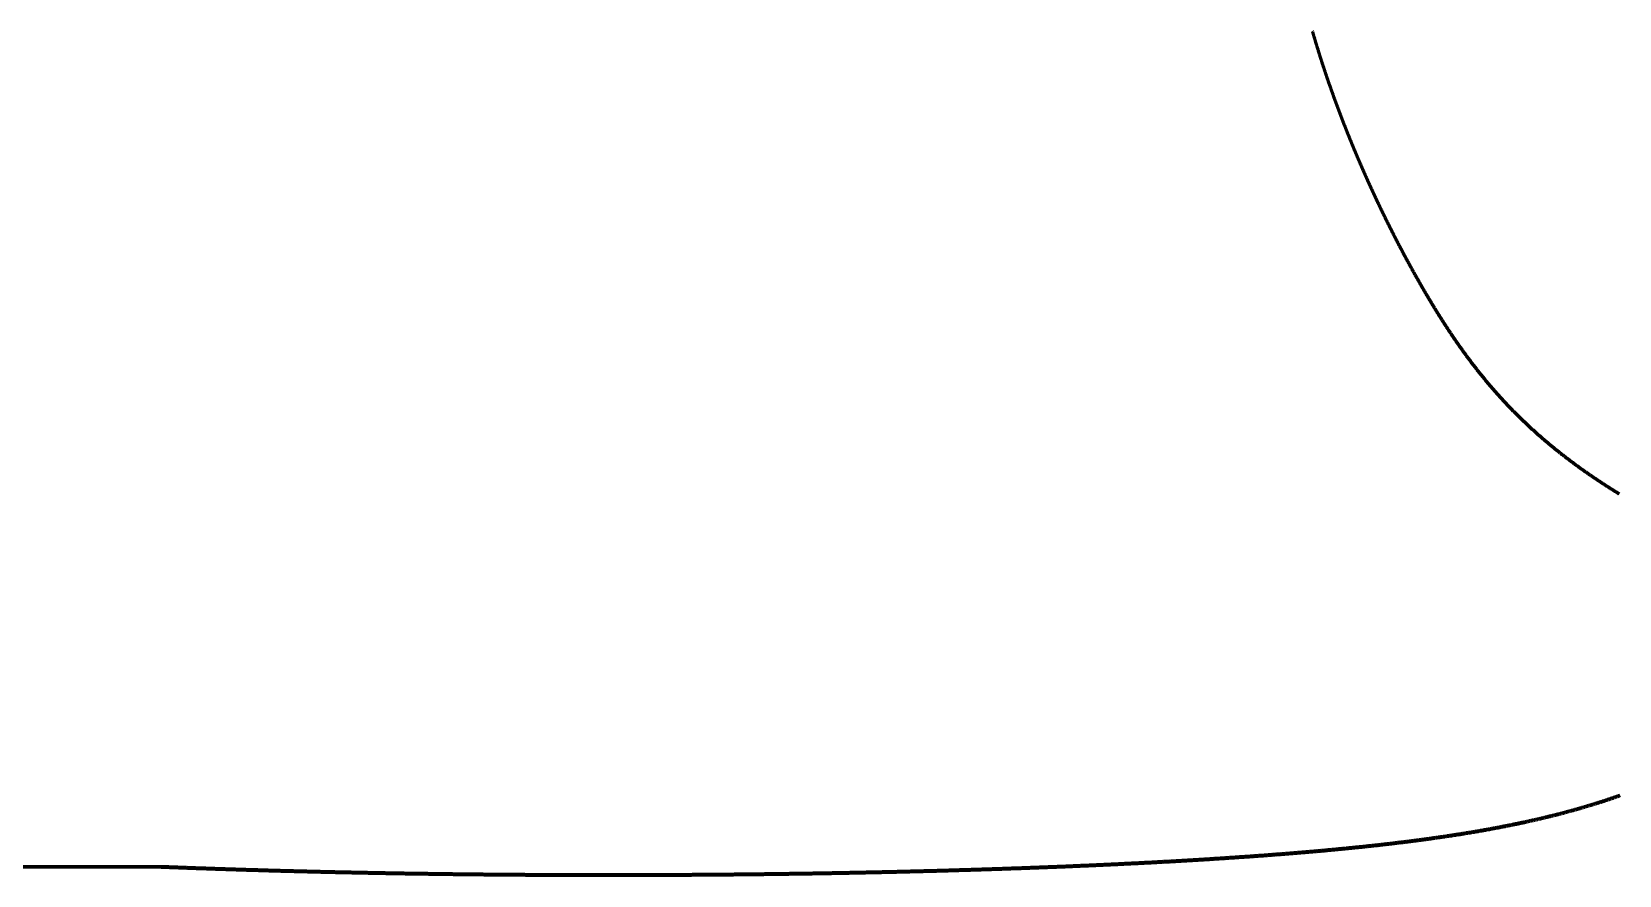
# Model space of a CAD drawing. Header units: millimetres. Extents: x 88 to 97873, y 32 to 55088.
# Drawn here: x 46088 to 46877, y 3822 to 4241 of the extents above; entities that cross this region are included whole.
import ezdxf

# ---------------------------------------------------------------- set-up
doc = ezdxf.new("R2010")
doc.units = ezdxf.units.MM
doc.header["$LTSCALE"] = 0.3

msp = doc.modelspace()

# ---------------------------------------------------------------- linework, layer by layer
at = {"lineweight": 60}
msp.add_lwpolyline([(46877.51, 4011.27), (46877.27, 4011.41), (46877.03, 4011.56), (46876.79, 4011.71), (46876.55, 4011.85), (46876.31, 4012), (46876.08, 4012.15), (46875.84, 4012.29), (46875.6, 4012.44), (46875.37, 4012.59), (46875.13, 4012.73), (46874.9, 4012.88), (46874.66, 4013.03), (46874.43, 4013.18), (46874.19, 4013.32), (46873.96, 4013.47), (46873.72, 4013.62), (46873.49, 4013.76), (46873.26, 4013.91), (46873.02, 4014.06), (46872.79, 4014.21), (46872.56, 4014.35), (46872.33, 4014.5), (46872.1, 4014.65), (46871.87, 4014.8), (46871.64, 4014.94), (46871.41, 4015.09), (46871.18, 4015.24), (46870.95, 4015.39), (46870.72, 4015.53), (46870.49, 4015.68), (46870.26, 4015.83), (46870.03, 4015.98), (46869.8, 4016.13), (46869.58, 4016.27), (46869.35, 4016.42), (46869.12, 4016.57), (46868.9, 4016.72), (46868.67, 4016.87), (46868.45, 4017.01), (46868.22, 4017.16), (46868, 4017.31), (46867.77, 4017.46), (46867.55, 4017.61), (46867.32, 4017.76), (46867.1, 4017.9), (46866.88, 4018.05), (46866.65, 4018.2), (46866.43, 4018.35), (46866.21, 4018.5), (46865.99, 4018.65), (46865.77, 4018.8), (46865.55, 4018.94), (46865.33, 4019.09), (46865.11, 4019.24), (46864.89, 4019.39), (46864.67, 4019.54), (46864.45, 4019.69), (46864.23, 4019.84), (46864.01, 4019.99), (46863.79, 4020.14), (46863.57, 4020.29), (46863.36, 4020.44), (46863.14, 4020.58), (46862.92, 4020.73), (46862.7, 4020.88), (46862.49, 4021.03), (46862.27, 4021.18), (46862.06, 4021.33), (46861.84, 4021.48), (46861.63, 4021.63), (46861.41, 4021.78), (46861.2, 4021.93), (46860.98, 4022.08), (46860.77, 4022.23), (46860.56, 4022.38), (46860.34, 4022.53), (46860.13, 4022.68), (46859.92, 4022.83), (46859.71, 4022.98), (46859.5, 4023.13), (46859.28, 4023.28), (46859.07, 4023.43), (46858.86, 4023.58), (46858.65, 4023.73), (46858.44, 4023.88), (46858.23, 4024.03), (46858.02, 4024.18), (46857.81, 4024.33), (46857.61, 4024.48), (46857.4, 4024.64), (46857.19, 4024.79), (46856.98, 4024.94), (46856.77, 4025.09), (46856.57, 4025.24), (46856.36, 4025.39), (46856.15, 4025.54), (46855.95, 4025.69), (46855.74, 4025.84), (46855.54, 4025.99), (46855.33, 4026.15), (46855.13, 4026.3), (46854.92, 4026.45), (46854.72, 4026.6), (46854.51, 4026.75), (46854.31, 4026.9), (46854.11, 4027.05), (46853.9, 4027.21), (46853.7, 4027.36), (46853.5, 4027.51), (46853.3, 4027.66), (46853.1, 4027.81), (46852.89, 4027.97), (46852.69, 4028.12), (46852.49, 4028.27), (46852.29, 4028.42), (46852.09, 4028.57), (46851.89, 4028.73), (46851.69, 4028.88), (46851.49, 4029.03), (46851.29, 4029.18), (46851.1, 4029.33), (46850.9, 4029.49), (46850.7, 4029.64), (46850.5, 4029.79), (46850.3, 4029.95), (46850.11, 4030.1), (46849.91, 4030.25), (46849.71, 4030.4), (46849.52, 4030.56), (46849.32, 4030.71), (46849.13, 4030.86), (46848.93, 4031.02), (46848.74, 4031.17), (46848.54, 4031.32), (46848.35, 4031.47), (46848.15, 4031.63), (46847.96, 4031.78), (46847.77, 4031.93), (46847.57, 4032.09), (46847.38, 4032.24), (46847.19, 4032.4), (46846.99, 4032.55), (46846.8, 4032.7), (46846.61, 4032.86), (46846.42, 4033.01), (46846.23, 4033.16), (46846.04, 4033.32), (46845.85, 4033.47), (46845.66, 4033.63), (46845.47, 4033.78), (46845.28, 4033.93), (46845.09, 4034.09), (46844.9, 4034.24), (46844.71, 4034.4), (46844.52, 4034.55), (46844.33, 4034.71), (46844.15, 4034.86), (46843.96, 4035.02), (46843.77, 4035.17), (46843.58, 4035.32), (46843.4, 4035.48), (46843.21, 4035.63), (46843.02, 4035.79), (46842.84, 4035.94), (46842.65, 4036.1), (46842.47, 4036.25), (46842.28, 4036.41), (46842.1, 4036.57), (46841.91, 4036.72), (46841.73, 4036.88), (46841.54, 4037.03), (46841.36, 4037.19), (46841.18, 4037.34), (46840.99, 4037.5), (46840.81, 4037.65), (46840.63, 4037.81), (46840.45, 4037.96), (46840.26, 4038.12), (46840.08, 4038.28), (46839.9, 4038.43), (46839.72, 4038.59), (46839.54, 4038.74), (46839.36, 4038.9), (46839.18, 4039.06), (46839, 4039.21), (46838.82, 4039.37), (46838.64, 4039.53), (46838.46, 4039.68), (46838.28, 4039.84), (46838.1, 4040), (46837.92, 4040.15), (46837.74, 4040.31), (46837.57, 4040.47), (46837.39, 4040.62), (46837.21, 4040.78), (46837.03, 4040.94), (46836.86, 4041.09), (46836.68, 4041.25), (46836.5, 4041.41), (46836.33, 4041.57), (46836.15, 4041.72), (46835.98, 4041.88), (46835.8, 4042.04), (46835.63, 4042.2), (46835.45, 4042.35), (46835.28, 4042.51), (46835.1, 4042.67), (46834.93, 4042.83), (46834.76, 4042.99), (46834.58, 4043.14), (46834.41, 4043.3), (46834.24, 4043.46), (46834.06, 4043.62), (46833.89, 4043.78), (46833.72, 4043.93), (46833.55, 4044.09), (46833.37, 4044.25), (46833.2, 4044.41), (46833.03, 4044.57), (46832.86, 4044.73), (46832.69, 4044.89), (46832.52, 4045.04), (46832.35, 4045.2), (46832.18, 4045.36), (46832.01, 4045.52), (46831.84, 4045.68), (46831.67, 4045.84), (46831.5, 4046), (46831.33, 4046.16), (46831.17, 4046.32), (46831, 4046.48), (46830.83, 4046.64), (46830.66, 4046.8), (46830.49, 4046.96), (46830.33, 4047.12), (46830.16, 4047.28), (46829.99, 4047.43), (46829.83, 4047.59), (46829.66, 4047.75), (46829.49, 4047.92), (46829.33, 4048.08), (46829.16, 4048.24), (46829, 4048.4), (46828.83, 4048.56), (46828.67, 4048.72), (46828.5, 4048.88), (46828.34, 4049.04), (46828.17, 4049.2), (46828.01, 4049.36), (46827.85, 4049.52), (46827.68, 4049.68), (46827.52, 4049.84), (46827.36, 4050), (46827.2, 4050.16), (46827.03, 4050.32), (46826.87, 4050.49), (46826.71, 4050.65), (46826.55, 4050.81), (46826.39, 4050.97), (46826.22, 4051.13), (46826.06, 4051.29), (46825.9, 4051.46), (46825.74, 4051.62), (46825.58, 4051.78), (46825.42, 4051.94), (46825.26, 4052.1), (46825.1, 4052.26), (46824.94, 4052.43), (46824.78, 4052.59), (46824.62, 4052.75), (46824.47, 4052.91), (46824.31, 4053.08), (46824.15, 4053.24), (46823.99, 4053.4), (46823.83, 4053.56), (46823.68, 4053.73), (46823.52, 4053.89), (46823.36, 4054.05), (46823.2, 4054.22), (46823.05, 4054.38), (46822.89, 4054.54), (46822.73, 4054.7), (46822.58, 4054.87), (46822.42, 4055.03), (46822.27, 4055.2), (46822.11, 4055.36), (46821.96, 4055.52), (46821.8, 4055.69), (46821.65, 4055.85), (46821.49, 4056.01), (46821.34, 4056.18), (46821.18, 4056.34), (46821.03, 4056.51), (46820.88, 4056.67), (46820.72, 4056.83), (46820.57, 4057), (46820.42, 4057.16), (46820.26, 4057.33), (46820.11, 4057.49), (46819.96, 4057.66), (46819.81, 4057.82), (46819.65, 4057.99), (46819.5, 4058.15), (46819.35, 4058.32), (46819.2, 4058.48), (46819.05, 4058.65), (46818.9, 4058.81), (46818.75, 4058.98), (46818.59, 4059.14), (46818.44, 4059.31), (46818.29, 4059.47), (46818.14, 4059.64), (46817.99, 4059.8), (46817.84, 4059.97), (46817.7, 4060.14), (46817.55, 4060.3), (46817.4, 4060.47), (46817.25, 4060.63), (46817.1, 4060.8), (46816.95, 4060.97), (46816.8, 4061.13), (46816.66, 4061.3), (46816.51, 4061.46), (46816.36, 4061.63), (46816.21, 4061.8), (46816.07, 4061.96), (46815.92, 4062.13), (46815.77, 4062.3), (46815.62, 4062.47), (46815.48, 4062.63), (46815.33, 4062.8), (46815.19, 4062.97), (46815.04, 4063.13), (46814.89, 4063.3), (46814.75, 4063.47), (46814.6, 4063.64), (46814.46, 4063.8), (46814.31, 4063.97), (46814.17, 4064.14), (46814.03, 4064.31), (46813.88, 4064.48), (46813.74, 4064.64), (46813.59, 4064.81), (46813.45, 4064.98), (46813.31, 4065.15), (46813.16, 4065.32), (46813.02, 4065.49), (46812.88, 4065.65), (46812.73, 4065.82), (46812.59, 4065.99), (46812.45, 4066.16), (46812.31, 4066.33), (46812.16, 4066.5), (46812.02, 4066.67), (46811.88, 4066.84), (46811.74, 4067.01), (46811.6, 4067.17), (46811.46, 4067.34), (46811.31, 4067.51), (46811.17, 4067.68), (46811.03, 4067.85), (46810.89, 4068.02), (46810.75, 4068.19), (46810.61, 4068.36), (46810.47, 4068.53), (46810.33, 4068.7), (46810.19, 4068.87), (46810.05, 4069.04), (46809.91, 4069.21), (46809.77, 4069.38), (46809.64, 4069.55), (46809.5, 4069.73), (46809.36, 4069.9), (46809.22, 4070.07), (46809.08, 4070.24), (46808.94, 4070.41), (46808.81, 4070.58), (46808.67, 4070.75), (46808.53, 4070.92), (46808.39, 4071.09), (46808.26, 4071.27), (46808.12, 4071.44), (46807.98, 4071.61), (46807.85, 4071.78), (46807.71, 4071.95), (46807.57, 4072.12), (46807.44, 4072.3), (46807.3, 4072.47), (46807.16, 4072.64), (46807.03, 4072.81), (46806.89, 4072.98), (46806.76, 4073.16), (46806.62, 4073.33), (46806.49, 4073.5), (46806.35, 4073.68), (46806.22, 4073.85), (46806.08, 4074.02), (46805.95, 4074.19), (46805.81, 4074.37), (46805.68, 4074.54), (46805.54, 4074.71), (46805.41, 4074.89), (46805.28, 4075.06), (46805.14, 4075.23), (46805.01, 4075.41), (46804.88, 4075.58), (46804.74, 4075.76), (46804.61, 4075.93), (46804.48, 4076.1), (46804.35, 4076.28), (46804.21, 4076.45), (46804.08, 4076.63), (46803.95, 4076.8), (46803.82, 4076.97), (46803.68, 4077.15), (46803.55, 4077.32), (46803.42, 4077.5), (46803.29, 4077.67), (46803.16, 4077.85), (46803.03, 4078.02), (46802.9, 4078.2), (46802.76, 4078.37), (46802.63, 4078.55), (46802.5, 4078.72), (46802.37, 4078.9), (46802.24, 4079.08), (46802.11, 4079.25), (46801.98, 4079.43), (46801.85, 4079.6), (46801.72, 4079.78), (46801.59, 4079.96), (46801.46, 4080.13), (46801.33, 4080.31), (46801.21, 4080.48), (46801.08, 4080.66), (46800.95, 4080.84), (46800.82, 4081.01), (46800.69, 4081.19), (46800.56, 4081.37), (46800.43, 4081.54), (46800.3, 4081.72), (46800.18, 4081.9), (46800.05, 4082.08), (46799.92, 4082.25), (46799.79, 4082.43), (46799.67, 4082.61), (46799.54, 4082.79), (46799.41, 4082.96), (46799.28, 4083.14), (46799.16, 4083.32), (46799.03, 4083.5), (46798.9, 4083.68), (46798.78, 4083.85), (46798.65, 4084.03), (46798.52, 4084.21), (46798.4, 4084.39), (46798.27, 4084.57), (46798.14, 4084.75), (46798.02, 4084.93), (46797.89, 4085.1), (46797.77, 4085.28), (46797.64, 4085.46), (46797.52, 4085.64), (46797.39, 4085.82), (46797.26, 4086), (46797.14, 4086.18), (46797.01, 4086.36), (46796.89, 4086.54), (46796.76, 4086.72), (46796.64, 4086.9), (46796.52, 4087.08), (46796.39, 4087.26), (46796.27, 4087.44), (46796.14, 4087.62), (46796.02, 4087.8), (46795.89, 4087.98), (46795.77, 4088.16), (46795.65, 4088.34), (46795.52, 4088.52), (46795.4, 4088.7), (46795.28, 4088.89), (46795.15, 4089.07), (46795.03, 4089.25), (46794.91, 4089.43), (46794.78, 4089.61), (46794.66, 4089.79), (46794.54, 4089.97), (46794.42, 4090.16), (46794.29, 4090.34), (46794.17, 4090.52), (46794.05, 4090.7), (46793.93, 4090.88), (46793.81, 4091.07), (46793.68, 4091.25), (46793.56, 4091.43), (46793.44, 4091.61), (46793.32, 4091.8), (46793.2, 4091.98), (46793.07, 4092.16), (46792.95, 4092.34), (46792.83, 4092.53), (46792.71, 4092.71), (46792.59, 4092.89), (46792.47, 4093.08), (46792.35, 4093.26), (46792.23, 4093.45), (46792.11, 4093.63), (46791.99, 4093.81), (46791.87, 4094), (46791.75, 4094.18), (46791.63, 4094.36), (46791.51, 4094.55), (46791.39, 4094.73), (46791.27, 4094.92), (46791.15, 4095.1), (46791.03, 4095.29), (46790.91, 4095.47), (46790.79, 4095.66), (46790.67, 4095.84), (46790.55, 4096.03), (46790.43, 4096.21), (46790.31, 4096.4), (46790.19, 4096.58), (46790.07, 4096.77), (46789.95, 4096.95), (46789.83, 4097.14), (46789.71, 4097.33), (46789.6, 4097.51), (46789.48, 4097.7), (46789.36, 4097.88), (46789.24, 4098.07), (46789.12, 4098.26), (46789, 4098.44), (46788.88, 4098.63), (46788.77, 4098.82), (46788.65, 4099), (46788.53, 4099.19), (46788.41, 4099.38), (46788.3, 4099.57), (46788.18, 4099.75), (46788.06, 4099.94), (46787.94, 4100.13), (46787.82, 4100.32), (46787.71, 4100.5), (46787.59, 4100.69), (46787.47, 4100.88), (46787.36, 4101.07), (46787.24, 4101.25), (46787.12, 4101.44), (46787, 4101.63), (46786.89, 4101.82), (46786.77, 4102.01), (46786.65, 4102.2), (46786.54, 4102.39), (46786.42, 4102.58), (46786.3, 4102.76), (46786.19, 4102.95), (46786.07, 4103.14), (46785.96, 4103.33), (46785.84, 4103.52), (46785.72, 4103.71), (46785.61, 4103.9), (46785.49, 4104.09), (46785.38, 4104.28), (46785.26, 4104.47), (46785.14, 4104.66), (46785.03, 4104.85), (46784.91, 4105.04), (46784.8, 4105.23), (46784.68, 4105.42), (46784.57, 4105.61), (46784.45, 4105.8), (46784.33, 4106), (46784.22, 4106.19), (46784.1, 4106.38), (46783.99, 4106.57), (46783.87, 4106.76), (46783.76, 4106.95), (46783.64, 4107.14), (46783.53, 4107.34), (46783.41, 4107.53), (46783.3, 4107.72), (46783.18, 4107.91), (46783.07, 4108.1), (46782.96, 4108.3), (46782.84, 4108.49), (46782.73, 4108.68), (46782.61, 4108.87), (46782.5, 4109.07), (46782.38, 4109.26), (46782.27, 4109.45), (46782.15, 4109.65), (46782.04, 4109.84), (46781.93, 4110.03), (46781.81, 4110.23), (46781.7, 4110.42), (46781.58, 4110.61), (46781.47, 4110.81), (46781.36, 4111), (46781.24, 4111.2), (46781.13, 4111.39), (46781.01, 4111.58), (46780.9, 4111.78), (46780.79, 4111.97), (46780.67, 4112.17), (46780.56, 4112.36), (46780.45, 4112.56), (46780.33, 4112.75), (46780.22, 4112.95), (46780.11, 4113.14), (46779.99, 4113.34), (46779.88, 4113.53), (46779.77, 4113.73), (46779.65, 4113.93), (46779.54, 4114.12), (46779.43, 4114.32), (46779.31, 4114.51), (46779.2, 4114.71), (46779.09, 4114.91), (46778.97, 4115.1), (46778.86, 4115.3), (46778.75, 4115.5), (46778.64, 4115.69), (46778.52, 4115.89), (46778.41, 4116.09), (46778.3, 4116.28), (46778.18, 4116.48), (46778.07, 4116.68), (46777.96, 4116.88), (46777.85, 4117.07), (46777.73, 4117.27), (46777.62, 4117.47), (46777.51, 4117.67), (46777.4, 4117.86), (46777.28, 4118.06), (46777.17, 4118.26), (46777.06, 4118.46), (46776.95, 4118.66), (46776.84, 4118.86), (46776.72, 4119.05), (46776.61, 4119.25), (46776.5, 4119.45), (46776.39, 4119.65), (46776.28, 4119.85), (46776.16, 4120.05), (46776.05, 4120.25), (46775.94, 4120.45), (46775.83, 4120.65), (46775.72, 4120.85), (46775.61, 4121.05), (46775.49, 4121.25), (46775.38, 4121.45), (46775.27, 4121.65), (46775.16, 4121.85), (46775.05, 4122.05), (46774.94, 4122.25), (46774.83, 4122.45), (46774.72, 4122.65), (46774.6, 4122.85), (46774.49, 4123.05), (46774.38, 4123.25), (46774.27, 4123.45), (46774.16, 4123.65), (46774.05, 4123.86), (46773.94, 4124.06), (46773.83, 4124.26), (46773.72, 4124.46), (46773.61, 4124.66), (46773.5, 4124.86), (46773.38, 4125.06), (46773.27, 4125.27), (46773.16, 4125.47), (46773.05, 4125.67), (46772.94, 4125.87), (46772.83, 4126.08), (46772.72, 4126.28), (46772.61, 4126.48), (46772.5, 4126.68), (46772.39, 4126.89), (46772.28, 4127.09), (46772.17, 4127.29), (46772.06, 4127.49), (46771.95, 4127.7), (46771.84, 4127.9), (46771.73, 4128.1), (46771.62, 4128.31), (46771.51, 4128.51), (46771.4, 4128.71), (46771.29, 4128.92), (46771.18, 4129.12), (46771.07, 4129.33), (46770.97, 4129.53), (46770.86, 4129.73), (46770.75, 4129.94), (46770.64, 4130.14), (46770.53, 4130.35), (46770.42, 4130.55), (46770.31, 4130.76), (46770.2, 4130.96), (46770.09, 4131.17), (46769.98, 4131.37), (46769.87, 4131.58), (46769.77, 4131.78), (46769.66, 4131.99), (46769.55, 4132.19), (46769.44, 4132.4), (46769.33, 4132.6), (46769.22, 4132.81), (46769.11, 4133.01), (46769.01, 4133.22), (46768.9, 4133.42), (46768.79, 4133.63), (46768.68, 4133.84), (46768.57, 4134.04), (46768.46, 4134.25), (46768.36, 4134.45), (46768.25, 4134.66), (46768.14, 4134.87), (46768.03, 4135.07), (46767.93, 4135.28), (46767.82, 4135.49), (46767.71, 4135.69), (46767.6, 4135.9), (46767.49, 4136.11), (46767.39, 4136.31), (46767.28, 4136.52), (46767.17, 4136.73), (46767.06, 4136.94), (46766.96, 4137.14), (46766.85, 4137.35), (46766.74, 4137.56), (46766.64, 4137.77), (46766.53, 4137.97), (46766.42, 4138.18), (46766.32, 4138.39), (46766.21, 4138.6), (46766.1, 4138.81), (46765.99, 4139.01), (46765.89, 4139.22), (46765.78, 4139.43), (46765.68, 4139.64), (46765.57, 4139.85), (46765.46, 4140.06), (46765.36, 4140.26), (46765.25, 4140.47), (46765.14, 4140.68), (46765.04, 4140.89), (46764.93, 4141.1), (46764.82, 4141.31), (46764.72, 4141.52), (46764.61, 4141.73), (46764.51, 4141.94), (46764.4, 4142.15), (46764.3, 4142.35), (46764.19, 4142.56), (46764.08, 4142.77), (46763.98, 4142.98), (46763.87, 4143.19), (46763.77, 4143.4), (46763.66, 4143.61), (46763.56, 4143.82), (46763.45, 4144.03), (46763.35, 4144.24), (46763.24, 4144.45), (46763.14, 4144.66), (46763.03, 4144.87), (46762.93, 4145.08), (46762.82, 4145.29), (46762.72, 4145.5), (46762.61, 4145.72), (46762.51, 4145.93), (46762.4, 4146.14), (46762.3, 4146.35), (46762.19, 4146.56), (46762.09, 4146.77), (46761.99, 4146.98), (46761.88, 4147.19), (46761.78, 4147.4), (46761.67, 4147.61), (46761.57, 4147.83), (46761.47, 4148.04), (46761.36, 4148.25), (46761.26, 4148.46), (46761.15, 4148.67), (46761.05, 4148.88), (46760.95, 4149.1), (46760.84, 4149.31), (46760.74, 4149.52), (46760.64, 4149.73), (46760.53, 4149.94), (46760.43, 4150.16), (46760.33, 4150.37), (46760.22, 4150.58), (46760.12, 4150.79), (46760.02, 4151), (46759.91, 4151.22), (46759.81, 4151.43), (46759.71, 4151.64), (46759.61, 4151.85), (46759.5, 4152.07), (46759.4, 4152.28), (46759.3, 4152.49), (46759.2, 4152.71), (46759.09, 4152.92), (46758.99, 4153.13), (46758.89, 4153.35), (46758.79, 4153.56), (46758.68, 4153.77), (46758.58, 4153.99), (46758.48, 4154.2), (46758.38, 4154.41), (46758.28, 4154.63), (46758.18, 4154.84), (46758.07, 4155.05), (46757.97, 4155.27), (46757.87, 4155.48), (46757.77, 4155.69), (46757.67, 4155.91), (46757.57, 4156.12), (46757.47, 4156.34), (46757.36, 4156.55), (46757.26, 4156.76), (46757.16, 4156.98), (46757.06, 4157.19), (46756.96, 4157.41), (46756.86, 4157.62), (46756.76, 4157.84), (46756.66, 4158.05), (46756.56, 4158.26), (46756.46, 4158.48), (46756.36, 4158.69), (46756.26, 4158.91), (46756.16, 4159.12), (46756.06, 4159.34), (46755.96, 4159.55), (46755.86, 4159.77), (46755.76, 4159.98), (46755.66, 4160.2), (46755.56, 4160.41), (46755.46, 4160.63), (46755.36, 4160.84), (46755.26, 4161.06), (46755.16, 4161.27), (46755.06, 4161.49), (46754.96, 4161.7), (46754.86, 4161.92), (46754.76, 4162.14), (46754.66, 4162.35), (46754.56, 4162.57), (46754.46, 4162.78), (46754.36, 4163), (46754.27, 4163.21), (46754.17, 4163.43), (46754.07, 4163.65), (46753.97, 4163.86), (46753.87, 4164.08), (46753.77, 4164.29), (46753.67, 4164.51), (46753.58, 4164.73), (46753.48, 4164.94), (46753.38, 4165.16), (46753.28, 4165.37), (46753.18, 4165.59), (46753.09, 4165.81), (46752.99, 4166.02), (46752.89, 4166.24), (46752.79, 4166.46), (46752.69, 4166.67), (46752.6, 4166.89), (46752.5, 4167.11), (46752.4, 4167.32), (46752.31, 4167.54), (46752.21, 4167.76), (46752.11, 4167.97), (46752.01, 4168.19), (46751.92, 4168.41), (46751.82, 4168.62), (46751.72, 4168.84), (46751.63, 4169.06), (46751.53, 4169.28), (46751.43, 4169.49), (46751.34, 4169.71), (46751.24, 4169.93), (46751.14, 4170.15), (46751.05, 4170.36), (46750.95, 4170.58), (46750.86, 4170.8), (46750.76, 4171.01), (46750.66, 4171.23), (46750.57, 4171.45), (46750.47, 4171.67), (46750.38, 4171.89), (46750.28, 4172.1), (46750.19, 4172.32), (46750.09, 4172.54), (46750, 4172.76), (46749.9, 4172.97), (46749.81, 4173.19), (46749.71, 4173.41), (46749.62, 4173.63), (46749.52, 4173.85), (46749.43, 4174.06), (46749.33, 4174.28), (46749.24, 4174.5), (46749.14, 4174.72), (46749.05, 4174.94), (46748.95, 4175.15), (46748.86, 4175.37), (46748.76, 4175.59), (46748.67, 4175.81), (46748.58, 4176.03), (46748.48, 4176.25), (46748.39, 4176.47), (46748.29, 4176.68), (46748.2, 4176.9), (46748.11, 4177.12), (46748.01, 4177.34), (46747.92, 4177.56), (46747.83, 4177.78), (46747.73, 4178), (46747.64, 4178.21), (46747.55, 4178.43), (46747.45, 4178.65), (46747.36, 4178.87), (46747.27, 4179.09), (46747.18, 4179.31), (46747.08, 4179.53), (46746.99, 4179.75), (46746.9, 4179.96), (46746.81, 4180.18), (46746.71, 4180.4), (46746.62, 4180.62), (46746.53, 4180.84), (46746.44, 4181.06), (46746.35, 4181.28), (46746.25, 4181.5), (46746.16, 4181.72), (46746.07, 4181.94), (46745.98, 4182.16), (46745.89, 4182.38), (46745.8, 4182.6), (46745.71, 4182.81), (46745.61, 4183.03), (46745.52, 4183.25), (46745.43, 4183.47), (46745.34, 4183.69), (46745.25, 4183.91), (46745.16, 4184.13), (46745.07, 4184.35), (46744.98, 4184.57), (46744.89, 4184.79), (46744.8, 4185.01), (46744.71, 4185.23), (46744.62, 4185.45), (46744.53, 4185.67), (46744.44, 4185.89), (46744.35, 4186.11), (46744.26, 4186.33), (46744.17, 4186.55), (46744.08, 4186.77), (46743.99, 4186.99), (46743.9, 4187.21), (46743.81, 4187.43), (46743.72, 4187.65), (46743.63, 4187.87), (46743.54, 4188.09), (46743.45, 4188.31), (46743.36, 4188.53), (46743.27, 4188.75), (46743.19, 4188.97), (46743.1, 4189.19), (46743.01, 4189.41), (46742.92, 4189.63), (46742.83, 4189.85), (46742.74, 4190.07), (46742.66, 4190.29), (46742.57, 4190.51), (46742.48, 4190.73), (46742.39, 4190.95), (46742.3, 4191.17), (46742.22, 4191.39), (46742.13, 4191.61), (46742.04, 4191.83), (46741.95, 4192.05), (46741.87, 4192.27), (46741.78, 4192.49), (46741.69, 4192.71), (46741.61, 4192.93), (46741.52, 4193.15), (46741.43, 4193.37), (46741.35, 4193.59), (46741.26, 4193.81), (46741.17, 4194.03), (46741.09, 4194.25), (46741, 4194.47), (46740.91, 4194.69), (46740.83, 4194.91), (46740.74, 4195.13), (46740.66, 4195.35), (46740.57, 4195.58), (46740.48, 4195.8), (46740.4, 4196.02), (46740.31, 4196.24), (46740.23, 4196.46), (46740.14, 4196.68), (46740.06, 4196.9), (46739.97, 4197.12), (46739.89, 4197.34), (46739.8, 4197.56), (46739.72, 4197.78), (46739.63, 4198), (46739.55, 4198.22), (46739.46, 4198.44), (46739.38, 4198.66), (46739.29, 4198.88), (46739.21, 4199.1), (46739.13, 4199.33), (46739.04, 4199.55), (46738.96, 4199.77), (46738.87, 4199.99), (46738.79, 4200.21), (46738.71, 4200.43), (46738.62, 4200.65), (46738.54, 4200.87), (46738.46, 4201.09), (46738.37, 4201.31), (46738.29, 4201.53), (46738.21, 4201.75), (46738.12, 4201.97), (46738.04, 4202.19), (46737.96, 4202.41), (46737.88, 4202.64), (46737.79, 4202.86), (46737.71, 4203.08), (46737.63, 4203.3), (46737.55, 4203.52), (46737.46, 4203.74), (46737.38, 4203.96), (46737.3, 4204.18), (46737.22, 4204.4), (46737.14, 4204.62), (46737.05, 4204.84), (46736.97, 4205.06), (46736.89, 4205.28), (46736.81, 4205.51), (46736.73, 4205.73), (46736.65, 4205.95), (46736.57, 4206.17), (46736.49, 4206.39), (46736.41, 4206.61), (46736.33, 4206.83), (46736.24, 4207.05), (46736.16, 4207.27), (46736.08, 4207.49), (46736, 4207.71), (46735.92, 4207.93), (46735.84, 4208.15), (46735.76, 4208.37), (46735.68, 4208.6), (46735.6, 4208.82), (46735.52, 4209.04), (46735.45, 4209.26), (46735.37, 4209.48), (46735.29, 4209.7), (46735.21, 4209.92), (46735.13, 4210.14), (46735.05, 4210.36), (46734.97, 4210.58), (46734.89, 4210.8), (46734.81, 4211.02), (46734.73, 4211.24), (46734.66, 4211.46), (46734.58, 4211.68), (46734.5, 4211.9), (46734.42, 4212.13), (46734.34, 4212.35), (46734.27, 4212.57), (46734.19, 4212.79), (46734.11, 4213.01), (46734.03, 4213.23), (46733.96, 4213.45), (46733.88, 4213.67), (46733.8, 4213.89), (46733.72, 4214.11), (46733.65, 4214.33), (46733.57, 4214.55), (46733.49, 4214.77), (46733.42, 4214.99), (46733.34, 4215.21), (46733.26, 4215.43), (46733.19, 4215.65), (46733.11, 4215.87), (46733.04, 4216.09), (46732.96, 4216.31), (46732.88, 4216.54), (46732.81, 4216.76), (46732.73, 4216.98), (46732.66, 4217.2), (46732.58, 4217.42), (46732.51, 4217.64), (46732.43, 4217.86), (46732.36, 4218.08), (46732.28, 4218.3), (46732.21, 4218.52), (46732.13, 4218.74), (46732.06, 4218.96), (46731.98, 4219.18), (46731.91, 4219.4), (46731.83, 4219.62), (46731.76, 4219.84), (46731.68, 4220.06), (46731.61, 4220.28), (46731.54, 4220.5), (46731.46, 4220.72), (46731.39, 4220.94), (46731.32, 4221.16), (46731.24, 4221.38), (46731.17, 4221.6), (46731.1, 4221.82), (46731.02, 4222.04), (46730.95, 4222.26), (46730.88, 4222.48), (46730.81, 4222.7), (46730.73, 4222.92), (46730.66, 4223.14), (46730.59, 4223.36), (46730.52, 4223.58), (46730.44, 4223.8), (46730.37, 4224.02), (46730.3, 4224.24), (46730.23, 4224.46), (46730.16, 4224.68), (46730.08, 4224.9), (46730.01, 4225.12), (46729.94, 4225.33), (46729.87, 4225.55), (46729.8, 4225.77), (46729.73, 4225.99), (46729.66, 4226.21), (46729.59, 4226.43), (46729.52, 4226.65), (46729.45, 4226.87), (46729.38, 4227.09), (46729.31, 4227.31), (46729.24, 4227.53), (46729.17, 4227.75), (46729.1, 4227.97), (46729.03, 4228.19), (46728.96, 4228.41), (46728.89, 4228.63), (46728.82, 4228.84), (46728.75, 4229.06), (46728.68, 4229.28), (46728.61, 4229.5), (46728.54, 4229.72), (46728.47, 4229.94), (46728.4, 4230.16), (46728.34, 4230.38), (46728.27, 4230.6), (46728.2, 4230.82), (46728.13, 4231.03), (46728.06, 4231.25), (46727.99, 4231.47), (46727.93, 4231.69), (46727.86, 4231.91), (46727.79, 4232.13), (46727.72, 4232.35), (46727.66, 4232.56), (46727.59, 4232.78), (46727.52, 4233), (46727.45, 4233.22), (46727.39, 4233.44), (46727.32, 4233.66), (46727.25, 4233.88), (46727.19, 4234.09), (46727.12, 4234.31), (46727.06, 4234.53), (46726.99, 4234.75), (46726.92, 4234.97), (46726.86, 4235.19), (46726.79, 4235.4), (46726.73, 4235.62), (46726.66, 4235.84), (46726.6, 4236.06), (46726.53, 4236.28), (46726.46, 4236.49), (46726.4, 4236.71), (46726.34, 4236.93), (46726.27, 4237.15), (46726.21, 4237.36), (46726.14, 4237.58), (46726.08, 4237.8), (46726.01, 4238.02), (46725.95, 4238.24), (46725.88, 4238.45), (46725.82, 4238.67), (46725.76, 4238.89), (46725.69, 4239.11), (46725.63, 4239.32), (46725.57, 4239.54), (46725.5, 4239.76), (46725.44, 4239.97), (46725.38, 4240.19), (46725.31, 4240.41), (46725.25, 4240.63), (46725.19, 4240.84), (46725.13, 4241.06), (46725.06, 4241.28), (46725, 4241.49)], dxfattribs=at)
at = {"color": 7, "lineweight": 211}
msp.add_lwpolyline([(46877.76, 3861.17), (46877.47, 3861.07), (46877.17, 3860.96), (46876.87, 3860.86), (46876.57, 3860.75), (46876.28, 3860.65), (46875.98, 3860.54), (46875.68, 3860.44), (46875.38, 3860.34), (46875.08, 3860.23), (46874.78, 3860.13), (46874.48, 3860.03), (46874.18, 3859.92), (46873.88, 3859.82), (46873.58, 3859.72), (46873.28, 3859.62), (46872.98, 3859.51), (46872.68, 3859.41), (46872.38, 3859.31), (46872.07, 3859.21), (46871.77, 3859.11), (46871.47, 3859.01), (46871.16, 3858.9), (46870.86, 3858.8), (46870.56, 3858.7), (46870.25, 3858.6), (46869.95, 3858.5), (46869.64, 3858.4), (46869.34, 3858.3), (46869.03, 3858.21), (46868.72, 3858.11), (46868.42, 3858.01), (46868.11, 3857.91), (46867.8, 3857.81), (46867.5, 3857.71), (46867.19, 3857.61), (46866.88, 3857.52), (46866.57, 3857.42), (46866.26, 3857.32), (46865.95, 3857.22), (46865.64, 3857.13), (46865.33, 3857.03), (46865.02, 3856.93), (46864.71, 3856.84), (46864.4, 3856.74), (46864.09, 3856.64), (46863.78, 3856.55), (46863.47, 3856.45), (46863.15, 3856.36), (46862.84, 3856.26), (46862.53, 3856.17), (46862.21, 3856.07), (46861.9, 3855.98), (46861.59, 3855.88), (46861.27, 3855.79), (46860.96, 3855.7), (46860.64, 3855.6), (46860.32, 3855.51), (46860.01, 3855.41), (46859.69, 3855.32), (46859.37, 3855.23), (46859.06, 3855.14), (46858.74, 3855.04), (46858.42, 3854.95), (46858.1, 3854.86), (46857.78, 3854.77), (46857.47, 3854.68), (46857.15, 3854.58), (46856.83, 3854.49), (46856.51, 3854.4), (46856.19, 3854.31), (46855.86, 3854.22), (46855.54, 3854.13), (46855.22, 3854.04), (46854.9, 3853.95), (46854.58, 3853.86), (46854.25, 3853.77), (46853.93, 3853.68), (46853.61, 3853.59), (46853.28, 3853.5), (46852.96, 3853.41), (46852.63, 3853.32), (46852.31, 3853.23), (46851.98, 3853.15), (46851.66, 3853.06), (46851.33, 3852.97), (46851, 3852.88), (46850.68, 3852.8), (46850.35, 3852.71), (46850.02, 3852.62), (46849.69, 3852.53), (46849.36, 3852.45), (46849.03, 3852.36), (46848.7, 3852.27), (46848.37, 3852.19), (46848.04, 3852.1), (46847.71, 3852.02), (46847.38, 3851.93), (46847.05, 3851.84), (46846.72, 3851.76), (46846.39, 3851.67), (46846.05, 3851.59), (46845.72, 3851.5), (46845.39, 3851.42), (46845.05, 3851.34), (46844.72, 3851.25), (46844.38, 3851.17), (46844.05, 3851.08), (46843.71, 3851), (46843.38, 3850.92), (46843.04, 3850.83), (46842.7, 3850.75), (46842.37, 3850.67), (46842.03, 3850.59), (46841.69, 3850.5), (46841.35, 3850.42), (46841.01, 3850.34), (46840.67, 3850.26), (46840.33, 3850.18), (46839.99, 3850.09), (46839.65, 3850.01), (46839.31, 3849.93), (46838.97, 3849.85), (46838.63, 3849.77), (46838.29, 3849.69), (46837.94, 3849.61), (46837.6, 3849.53), (46837.26, 3849.45), (46836.91, 3849.37), (46836.57, 3849.29), (46836.22, 3849.21), (46835.88, 3849.13), (46835.53, 3849.05), (46835.19, 3848.97), (46834.84, 3848.89), (46834.49, 3848.81), (46834.15, 3848.74), (46833.8, 3848.66), (46833.45, 3848.58), (46833.1, 3848.5), (46832.75, 3848.42), (46832.4, 3848.35), (46832.05, 3848.27), (46831.7, 3848.19), (46831.35, 3848.11), (46831, 3848.04), (46830.65, 3847.96), (46830.3, 3847.88), (46829.94, 3847.81), (46829.59, 3847.73), (46829.24, 3847.66), (46828.88, 3847.58), (46828.53, 3847.5), (46828.17, 3847.43), (46827.82, 3847.35), (46827.46, 3847.28), (46827.11, 3847.2), (46826.75, 3847.13), (46826.39, 3847.05), (46826.04, 3846.98), (46825.68, 3846.91), (46825.32, 3846.83), (46824.96, 3846.76), (46824.6, 3846.68), (46824.24, 3846.61), (46823.88, 3846.54), (46823.52, 3846.46), (46823.16, 3846.39), (46822.8, 3846.32), (46822.44, 3846.24), (46822.08, 3846.17), (46821.71, 3846.1), (46821.35, 3846.03), (46820.99, 3845.96), (46820.62, 3845.88), (46820.26, 3845.81), (46819.89, 3845.74), (46819.53, 3845.67), (46819.16, 3845.6), (46818.79, 3845.53), (46818.43, 3845.46), (46818.06, 3845.38), (46817.69, 3845.31), (46817.32, 3845.24), (46816.95, 3845.17), (46816.58, 3845.1), (46816.21, 3845.03), (46815.84, 3844.96), (46815.47, 3844.89), (46815.1, 3844.82), (46814.73, 3844.76), (46814.36, 3844.69), (46813.99, 3844.62), (46813.61, 3844.55), (46813.24, 3844.48), (46812.87, 3844.41), (46812.49, 3844.34), (46812.12, 3844.27), (46811.74, 3844.21), (46811.36, 3844.14), (46810.99, 3844.07), (46810.61, 3844), (46810.23, 3843.94), (46809.86, 3843.87), (46809.48, 3843.8), (46809.1, 3843.73), (46808.72, 3843.67), (46808.34, 3843.6), (46807.96, 3843.54), (46807.58, 3843.47), (46807.2, 3843.4), (46806.82, 3843.34), (46806.43, 3843.27), (46806.05, 3843.21), (46805.67, 3843.14), (46805.28, 3843.07), (46804.9, 3843.01), (46804.51, 3842.94), (46804.13, 3842.88), (46803.74, 3842.81), (46803.36, 3842.75), (46802.97, 3842.69), (46802.58, 3842.62), (46802.2, 3842.56), (46801.81, 3842.49), (46801.42, 3842.43), (46801.03, 3842.37), (46800.64, 3842.3), (46800.25, 3842.24), (46799.86, 3842.18), (46799.47, 3842.11), (46799.08, 3842.05), (46798.68, 3841.99), (46798.29, 3841.92), (46797.9, 3841.86), (46797.5, 3841.8), (46797.11, 3841.74), (46796.72, 3841.67), (46796.32, 3841.61), (46795.93, 3841.55), (46795.53, 3841.49), (46795.13, 3841.43), (46794.73, 3841.37), (46794.34, 3841.31), (46793.94, 3841.24), (46793.54, 3841.18), (46793.14, 3841.12), (46792.74, 3841.06), (46792.34, 3841), (46791.94, 3840.94), (46791.54, 3840.88), (46791.14, 3840.82), (46790.73, 3840.76), (46790.33, 3840.7), (46789.93, 3840.64), (46789.52, 3840.58), (46789.12, 3840.52), (46788.71, 3840.46), (46788.31, 3840.4), (46787.9, 3840.35), (46787.5, 3840.29), (46787.09, 3840.23), (46786.68, 3840.17), (46786.27, 3840.11), (46785.86, 3840.05), (46785.46, 3839.99), (46785.05, 3839.94), (46784.64, 3839.88), (46784.22, 3839.82), (46783.81, 3839.76), (46783.4, 3839.71), (46782.99, 3839.65), (46782.58, 3839.59), (46782.16, 3839.53), (46781.75, 3839.48), (46781.33, 3839.42), (46780.92, 3839.36), (46780.5, 3839.31), (46780.09, 3839.25), (46779.67, 3839.2), (46779.25, 3839.14), (46778.83, 3839.08), (46778.42, 3839.03), (46778, 3838.97), (46777.58, 3838.92), (46777.16, 3838.86), (46776.74, 3838.81), (46776.32, 3838.75), (46775.9, 3838.7), (46775.47, 3838.64), (46775.05, 3838.59), (46774.63, 3838.53), (46774.2, 3838.48), (46773.78, 3838.42), (46773.35, 3838.37), (46772.93, 3838.31), (46772.5, 3838.26), (46772.08, 3838.21), (46771.65, 3838.15), (46771.22, 3838.1), (46770.79, 3838.04), (46770.36, 3837.99), (46769.93, 3837.94), (46769.5, 3837.89), (46769.07, 3837.83), (46768.64, 3837.78), (46768.21, 3837.73), (46767.78, 3837.67), (46767.35, 3837.62), (46766.91, 3837.57), (46766.48, 3837.52), (46766.05, 3837.46), (46765.61, 3837.41), (46765.17, 3837.36), (46764.74, 3837.31), (46764.3, 3837.26), (46763.86, 3837.21), (46763.43, 3837.15), (46762.99, 3837.1), (46762.55, 3837.05), (46762.11, 3837), (46761.67, 3836.95), (46761.23, 3836.9), (46760.79, 3836.85), (46760.35, 3836.8), (46759.9, 3836.75), (46759.46, 3836.7), (46759.02, 3836.65), (46758.57, 3836.6), (46758.13, 3836.55), (46757.68, 3836.5), (46757.24, 3836.45), (46756.79, 3836.4), (46756.34, 3836.35), (46755.9, 3836.3), (46755.45, 3836.25), (46755, 3836.2), (46754.55, 3836.15), (46754.1, 3836.1), (46753.65, 3836.05), (46753.2, 3836), (46752.75, 3835.96), (46752.29, 3835.91), (46751.84, 3835.86), (46751.39, 3835.81), (46750.93, 3835.76), (46750.48, 3835.71), (46750.02, 3835.67), (46749.57, 3835.62), (46749.11, 3835.57), (46748.65, 3835.52), (46748.2, 3835.48), (46747.74, 3835.43), (46747.28, 3835.38), (46746.82, 3835.33), (46746.36, 3835.29), (46745.9, 3835.24), (46745.44, 3835.19), (46744.98, 3835.15), (46744.51, 3835.1), (46744.05, 3835.05), (46743.59, 3835.01), (46743.12, 3834.96), (46742.66, 3834.91), (46742.19, 3834.87), (46741.73, 3834.82), (46741.26, 3834.78), (46740.79, 3834.73), (46740.32, 3834.68), (46739.85, 3834.64), (46739.39, 3834.59), (46738.92, 3834.55), (46738.45, 3834.5), (46737.97, 3834.46), (46737.5, 3834.41), (46737.03, 3834.37), (46736.56, 3834.32), (46736.08, 3834.28), (46735.61, 3834.23), (46735.14, 3834.19), (46734.66, 3834.14), (46734.18, 3834.1), (46733.71, 3834.06), (46733.23, 3834.01), (46732.75, 3833.97), (46732.27, 3833.92), (46731.8, 3833.88), (46731.32, 3833.84), (46730.84, 3833.79), (46730.35, 3833.75), (46729.87, 3833.71), (46729.39, 3833.66), (46728.91, 3833.62), (46728.43, 3833.58), (46727.94, 3833.53), (46727.46, 3833.49), (46726.97, 3833.45), (46726.49, 3833.4), (46726, 3833.36), (46725.51, 3833.32), (46725.02, 3833.28), (46724.54, 3833.23), (46724.05, 3833.19), (46723.56, 3833.15), (46723.07, 3833.11), (46722.57, 3833.06), (46722.08, 3833.02), (46721.59, 3832.98), (46721.1, 3832.94), (46720.6, 3832.9), (46720.11, 3832.86), (46719.62, 3832.81), (46719.12, 3832.77), (46718.62, 3832.73), (46718.13, 3832.69), (46717.63, 3832.65), (46717.13, 3832.61), (46716.63, 3832.57), (46716.13, 3832.53), (46715.63, 3832.49), (46715.13, 3832.45), (46714.63, 3832.4), (46714.13, 3832.36), (46713.63, 3832.32), (46713.12, 3832.28), (46712.62, 3832.24), (46712.11, 3832.2), (46711.61, 3832.16), (46711.1, 3832.12), (46710.6, 3832.08), (46710.09, 3832.04), (46709.58, 3832), (46709.07, 3831.96), (46708.56, 3831.92), (46708.05, 3831.88), (46707.54, 3831.84), (46707.03, 3831.81), (46706.52, 3831.77), (46706.01, 3831.73), (46705.5, 3831.69), (46704.98, 3831.65), (46704.47, 3831.61), (46703.95, 3831.57), (46703.44, 3831.53), (46702.92, 3831.49), (46702.4, 3831.46), (46701.88, 3831.42), (46701.37, 3831.38), (46700.85, 3831.34), (46700.33, 3831.3), (46699.81, 3831.26), (46699.28, 3831.23), (46698.76, 3831.19), (46698.24, 3831.15), (46697.72, 3831.11), (46697.19, 3831.07), (46696.67, 3831.04), (46696.14, 3831), (46695.62, 3830.96), (46695.09, 3830.92), (46694.56, 3830.89), (46694.04, 3830.85), (46693.51, 3830.81), (46692.98, 3830.77), (46692.45, 3830.74), (46691.92, 3830.7), (46691.39, 3830.66), (46690.85, 3830.63), (46690.32, 3830.59), (46689.79, 3830.55), (46689.25, 3830.52), (46688.72, 3830.48), (46688.18, 3830.44), (46687.65, 3830.41), (46687.11, 3830.37), (46686.57, 3830.33), (46686.04, 3830.3), (46685.5, 3830.26), (46684.96, 3830.22), (46684.42, 3830.19), (46683.88, 3830.15), (46683.34, 3830.12), (46682.79, 3830.08), (46682.25, 3830.04), (46681.71, 3830.01), (46681.16, 3829.97), (46680.62, 3829.94), (46680.07, 3829.9), (46679.53, 3829.87), (46678.98, 3829.83), (46678.43, 3829.8), (46677.89, 3829.76), (46677.34, 3829.73), (46676.79, 3829.69), (46676.24, 3829.66), (46675.69, 3829.62), (46675.14, 3829.59), (46674.59, 3829.55), (46674.03, 3829.52), (46673.48, 3829.48), (46672.93, 3829.45), (46672.37, 3829.41), (46671.82, 3829.38), (46671.26, 3829.35), (46670.71, 3829.31), (46670.15, 3829.28), (46669.59, 3829.24), (46669.04, 3829.21), (46668.48, 3829.18), (46667.92, 3829.14), (46667.36, 3829.11), (46666.8, 3829.08), (46666.24, 3829.04), (46665.68, 3829.01), (46665.12, 3828.97), (46664.55, 3828.94), (46663.99, 3828.91), (46663.43, 3828.87), (46662.86, 3828.84), (46662.3, 3828.81), (46661.73, 3828.78), (46661.16, 3828.74), (46660.6, 3828.71), (46660.03, 3828.68), (46659.46, 3828.64), (46658.89, 3828.61), (46658.32, 3828.58), (46657.75, 3828.55), (46657.18, 3828.51), (46656.61, 3828.48), (46656.04, 3828.45), (46655.47, 3828.42), (46654.9, 3828.39), (46654.32, 3828.35), (46653.75, 3828.32), (46653.17, 3828.29), (46652.6, 3828.26), (46652.02, 3828.23), (46651.45, 3828.2), (46650.87, 3828.16), (46650.29, 3828.13), (46649.72, 3828.1), (46649.14, 3828.07), (46648.56, 3828.04), (46647.98, 3828.01), (46647.4, 3827.98), (46646.82, 3827.95), (46646.24, 3827.91), (46645.65, 3827.88), (46645.07, 3827.85), (46644.49, 3827.82), (46643.9, 3827.79), (46643.32, 3827.76), (46642.74, 3827.73), (46642.15, 3827.7), (46641.56, 3827.67), (46640.98, 3827.64), (46640.39, 3827.61), (46639.8, 3827.58), (46639.22, 3827.55), (46638.63, 3827.52), (46638.04, 3827.49), (46637.45, 3827.46), (46636.86, 3827.43), (46636.27, 3827.4), (46635.68, 3827.37), (46635.09, 3827.34), (46634.49, 3827.31), (46633.9, 3827.28), (46633.31, 3827.25), (46632.71, 3827.22), (46632.12, 3827.19), (46631.52, 3827.17), (46630.93, 3827.14), (46630.33, 3827.11), (46629.74, 3827.08), (46629.14, 3827.05), (46628.54, 3827.02), (46627.94, 3826.99), (46627.34, 3826.96), (46626.74, 3826.94), (46626.15, 3826.91), (46625.55, 3826.88), (46624.94, 3826.85), (46624.34, 3826.82), (46623.74, 3826.79), (46623.14, 3826.77), (46622.54, 3826.74), (46621.93, 3826.71), (46621.33, 3826.68), (46620.73, 3826.66), (46620.12, 3826.63), (46619.52, 3826.6), (46618.91, 3826.57), (46618.3, 3826.55), (46617.7, 3826.52), (46617.09, 3826.49), (46616.48, 3826.46), (46615.87, 3826.44), (46615.26, 3826.41), (46614.66, 3826.38), (46614.05, 3826.36), (46613.44, 3826.33), (46612.83, 3826.3), (46612.21, 3826.28), (46611.6, 3826.25), (46610.99, 3826.22), (46610.38, 3826.2), (46609.76, 3826.17), (46609.15, 3826.14), (46608.54, 3826.12), (46607.92, 3826.09), (46607.31, 3826.07), (46606.69, 3826.04), (46606.08, 3826.01), (46605.46, 3825.99), (46604.84, 3825.96), (46604.23, 3825.94), (46603.61, 3825.91), (46602.99, 3825.88), (46602.37, 3825.86), (46601.75, 3825.83), (46601.13, 3825.81), (46600.51, 3825.78), (46599.89, 3825.76), (46599.27, 3825.73), (46598.65, 3825.71), (46598.03, 3825.68), (46597.4, 3825.66), (46596.78, 3825.63), (46596.16, 3825.61), (46595.54, 3825.58), (46594.91, 3825.56), (46594.29, 3825.54), (46593.66, 3825.51), (46593.04, 3825.49), (46592.41, 3825.46), (46591.78, 3825.44), (46591.16, 3825.41), (46590.53, 3825.39), (46589.9, 3825.37), (46589.27, 3825.34), (46588.64, 3825.32), (46588.02, 3825.29), (46587.39, 3825.27), (46586.76, 3825.25), (46586.13, 3825.22), (46585.5, 3825.2), (46584.86, 3825.18), (46584.23, 3825.15), (46583.6, 3825.13), (46582.97, 3825.11), (46582.34, 3825.08), (46581.7, 3825.06), (46581.07, 3825.04), (46580.44, 3825.02), (46579.8, 3824.99), (46579.17, 3824.97), (46578.53, 3824.95), (46577.89, 3824.93), (46577.26, 3824.9), (46576.62, 3824.88), (46575.99, 3824.86), (46575.35, 3824.84), (46574.71, 3824.81), (46574.07, 3824.79), (46573.43, 3824.77), (46572.79, 3824.75), (46572.16, 3824.73), (46571.52, 3824.7), (46570.88, 3824.68), (46570.23, 3824.66), (46569.59, 3824.64), (46568.95, 3824.62), (46568.31, 3824.6), (46567.67, 3824.58), (46567.03, 3824.55), (46566.38, 3824.53), (46565.74, 3824.51), (46565.1, 3824.49), (46564.45, 3824.47), (46563.81, 3824.45), (46563.16, 3824.43), (46562.52, 3824.41), (46561.87, 3824.39), (46561.23, 3824.37), (46560.58, 3824.35), (46559.93, 3824.32), (46559.29, 3824.3), (46558.64, 3824.28), (46557.99, 3824.26), (46557.34, 3824.24), (46556.7, 3824.22), (46556.05, 3824.2), (46555.4, 3824.18), (46554.75, 3824.16), (46554.1, 3824.14), (46553.45, 3824.12), (46552.8, 3824.11), (46552.15, 3824.09), (46551.49, 3824.07), (46550.84, 3824.05), (46550.19, 3824.03), (46549.54, 3824.01), (46548.89, 3823.99), (46548.23, 3823.97), (46547.58, 3823.95), (46546.93, 3823.93), (46546.27, 3823.91), (46545.62, 3823.89), (46544.96, 3823.88), (46544.31, 3823.86), (46543.65, 3823.84), (46543, 3823.82), (46542.34, 3823.8), (46541.68, 3823.78), (46541.03, 3823.77), (46540.37, 3823.75), (46539.71, 3823.73), (46539.05, 3823.71), (46538.4, 3823.69), (46537.74, 3823.67), (46537.08, 3823.66), (46536.42, 3823.64), (46535.76, 3823.62), (46535.1, 3823.6), (46534.44, 3823.59), (46533.78, 3823.57), (46533.12, 3823.55), (46532.46, 3823.53), (46531.8, 3823.52), (46531.13, 3823.5), (46530.47, 3823.48), (46529.81, 3823.47), (46529.15, 3823.45), (46528.49, 3823.43), (46527.82, 3823.42), (46527.16, 3823.4), (46526.49, 3823.38), (46525.83, 3823.37), (46525.17, 3823.35), (46524.5, 3823.33), (46523.84, 3823.32), (46523.17, 3823.3), (46522.51, 3823.28), (46521.84, 3823.27), (46521.17, 3823.25), (46520.51, 3823.24), (46519.84, 3823.22), (46519.17, 3823.2), (46518.51, 3823.19), (46517.84, 3823.17), (46517.17, 3823.16), (46516.5, 3823.14), (46515.83, 3823.13), (46515.17, 3823.11), (46514.5, 3823.1), (46513.83, 3823.08), (46513.16, 3823.07), (46512.49, 3823.05), (46511.82, 3823.04), (46511.15, 3823.02), (46510.48, 3823.01), (46509.81, 3822.99), (46509.13, 3822.98), (46508.46, 3822.96), (46507.79, 3822.95), (46507.12, 3822.93), (46506.45, 3822.92), (46505.77, 3822.9), (46505.1, 3822.89), (46504.43, 3822.88), (46503.76, 3822.86), (46503.08, 3822.85), (46502.41, 3822.83), (46501.73, 3822.82), (46501.06, 3822.81), (46500.39, 3822.79), (46499.71, 3822.78), (46499.04, 3822.77), (46498.36, 3822.75), (46497.69, 3822.74), (46497.01, 3822.73), (46496.33, 3822.71), (46495.66, 3822.7), (46494.98, 3822.69), (46494.3, 3822.67), (46493.63, 3822.66), (46492.95, 3822.65), (46492.27, 3822.63), (46491.59, 3822.62), (46490.92, 3822.61), (46490.24, 3822.6), (46489.56, 3822.58), (46488.88, 3822.57), (46488.2, 3822.56), (46487.52, 3822.55), (46486.85, 3822.54), (46486.17, 3822.52), (46485.49, 3822.51), (46484.81, 3822.5), (46484.13, 3822.49), (46483.45, 3822.48), (46482.77, 3822.46), (46482.08, 3822.45), (46481.4, 3822.44), (46480.72, 3822.43), (46480.04, 3822.42), (46479.36, 3822.41), (46478.68, 3822.4), (46478, 3822.38), (46477.31, 3822.37), (46476.63, 3822.36), (46475.95, 3822.35), (46475.27, 3822.34), (46474.58, 3822.33), (46473.9, 3822.32), (46473.22, 3822.31), (46472.53, 3822.3), (46471.85, 3822.29), (46471.17, 3822.28), (46470.48, 3822.27), (46469.8, 3822.26), (46469.11, 3822.24), (46468.43, 3822.23), (46467.74, 3822.22), (46467.06, 3822.21), (46466.37, 3822.2), (46465.69, 3822.19), (46465, 3822.19), (46464.32, 3822.18), (46463.63, 3822.17), (46462.94, 3822.16), (46462.26, 3822.15), (46461.57, 3822.14), (46460.88, 3822.13), (46460.2, 3822.12), (46459.51, 3822.11), (46458.82, 3822.1), (46458.14, 3822.09), (46457.45, 3822.08), (46456.76, 3822.07), (46456.07, 3822.06), (46455.38, 3822.06), (46454.7, 3822.05), (46454.01, 3822.04), (46453.32, 3822.03), (46452.63, 3822.02), (46451.94, 3822.01), (46451.25, 3822.01), (46450.56, 3822), (46449.88, 3821.99), (46449.19, 3821.98), (46448.5, 3821.97), (46447.81, 3821.96), (46447.12, 3821.96), (46446.43, 3821.95), (46445.74, 3821.94), (46445.05, 3821.93), (46444.36, 3821.93), (46443.67, 3821.92), (46442.98, 3821.91), (46442.29, 3821.9), (46441.59, 3821.9), (46440.9, 3821.89), (46440.21, 3821.88), (46439.52, 3821.88), (46438.83, 3821.87), (46438.14, 3821.86), (46437.45, 3821.86), (46436.76, 3821.85), (46436.06, 3821.84), (46435.37, 3821.84), (46434.68, 3821.83), (46433.99, 3821.82), (46433.29, 3821.82), (46432.6, 3821.81), (46431.91, 3821.8), (46431.22, 3821.8), (46430.52, 3821.79), (46429.83, 3821.79), (46429.14, 3821.78), (46428.45, 3821.77), (46427.75, 3821.77), (46427.06, 3821.76), (46426.37, 3821.76), (46425.67, 3821.75), (46424.98, 3821.75), (46424.28, 3821.74), (46423.59, 3821.74), (46422.9, 3821.73), (46422.2, 3821.72), (46421.51, 3821.72), (46420.81, 3821.71), (46420.12, 3821.71), (46419.43, 3821.71), (46418.73, 3821.7), (46418.04, 3821.7), (46417.34, 3821.69), (46416.65, 3821.69), (46415.95, 3821.68), (46415.26, 3821.68), (46414.56, 3821.67), (46413.87, 3821.67), (46413.17, 3821.67), (46412.48, 3821.66), (46411.78, 3821.66), (46411.09, 3821.65), (46410.39, 3821.65), (46409.7, 3821.65), (46409, 3821.64), (46408.31, 3821.64), (46407.61, 3821.63), (46406.91, 3821.63), (46406.22, 3821.63), (46405.52, 3821.62), (46404.83, 3821.62), (46404.13, 3821.62), (46403.43, 3821.61), (46402.74, 3821.61), (46402.04, 3821.61), (46401.35, 3821.61), (46400.65, 3821.6), (46399.95, 3821.6), (46399.26, 3821.6), (46398.56, 3821.59), (46397.86, 3821.59), (46397.17, 3821.59), (46396.47, 3821.59), (46395.77, 3821.59), (46395.08, 3821.58), (46394.38, 3821.58), (46393.68, 3821.58), (46392.99, 3821.58), (46392.29, 3821.58), (46391.59, 3821.57), (46390.9, 3821.57), (46390.2, 3821.57), (46389.5, 3821.57), (46388.81, 3821.57), (46388.11, 3821.57), (46387.41, 3821.56), (46386.72, 3821.56), (46386.02, 3821.56), (46385.32, 3821.56), (46384.63, 3821.56), (46383.93, 3821.56), (46383.23, 3821.56), (46382.53, 3821.56), (46381.84, 3821.56), (46381.14, 3821.55), (46380.44, 3821.55), (46379.75, 3821.55), (46379.05, 3821.55), (46378.35, 3821.55), (46377.65, 3821.55), (46376.96, 3821.55), (46376.26, 3821.55), (46375.56, 3821.55), (46374.86, 3821.55), (46374.17, 3821.55), (46373.47, 3821.55), (46372.77, 3821.55), (46372.08, 3821.55), (46371.38, 3821.55), (46370.68, 3821.55), (46369.98, 3821.55), (46369.29, 3821.55), (46368.59, 3821.55), (46367.89, 3821.56), (46367.2, 3821.56), (46366.5, 3821.56), (46365.8, 3821.56), (46365.1, 3821.56), (46364.41, 3821.56), (46363.71, 3821.56), (46363.01, 3821.56), (46362.32, 3821.56), (46361.62, 3821.57), (46360.92, 3821.57), (46360.23, 3821.57), (46359.53, 3821.57), (46358.83, 3821.57), (46358.14, 3821.57), (46357.44, 3821.58), (46356.74, 3821.58), (46356.05, 3821.58), (46355.35, 3821.58), (46354.65, 3821.58), (46353.96, 3821.59), (46353.26, 3821.59), (46352.56, 3821.59), (46351.87, 3821.59), (46351.17, 3821.59), (46350.47, 3821.6), (46349.78, 3821.6), (46349.08, 3821.6), (46348.38, 3821.61), (46347.69, 3821.61), (46346.99, 3821.61), (46346.3, 3821.61), (46345.6, 3821.62), (46344.9, 3821.62), (46344.21, 3821.62), (46343.51, 3821.63), (46342.82, 3821.63), (46342.12, 3821.63), (46341.42, 3821.64), (46340.73, 3821.64), (46340.03, 3821.65), (46339.34, 3821.65), (46338.64, 3821.65), (46337.95, 3821.66), (46337.25, 3821.66), (46336.56, 3821.67), (46335.86, 3821.67), (46335.17, 3821.67), (46334.47, 3821.68), (46333.78, 3821.68), (46333.08, 3821.69), (46332.39, 3821.69), (46331.69, 3821.7), (46331, 3821.7), (46330.3, 3821.71), (46329.61, 3821.71), (46328.92, 3821.71), (46328.22, 3821.72), (46327.53, 3821.72), (46326.83, 3821.73), (46326.14, 3821.74), (46325.45, 3821.74), (46324.75, 3821.75), (46324.06, 3821.75), (46323.36, 3821.76), (46322.67, 3821.76), (46321.98, 3821.77), (46321.28, 3821.77), (46320.59, 3821.78), (46319.9, 3821.79), (46319.21, 3821.79), (46318.51, 3821.8), (46317.82, 3821.8), (46317.13, 3821.81), (46316.44, 3821.82), (46315.74, 3821.82), (46315.05, 3821.83), (46314.36, 3821.84), (46313.67, 3821.84), (46312.97, 3821.85), (46312.28, 3821.86), (46311.59, 3821.86), (46310.9, 3821.87), (46310.21, 3821.88), (46309.52, 3821.88), (46308.83, 3821.89), (46308.14, 3821.9), (46307.44, 3821.9), (46306.75, 3821.91), (46306.06, 3821.92), (46305.37, 3821.93), (46304.68, 3821.93), (46303.99, 3821.94), (46303.3, 3821.95), (46302.61, 3821.96), (46301.92, 3821.96), (46301.23, 3821.97), (46300.54, 3821.98), (46299.85, 3821.99), (46299.16, 3822), (46298.48, 3822.01), (46297.79, 3822.01), (46297.1, 3822.02), (46296.41, 3822.03), (46295.72, 3822.04), (46295.03, 3822.05), (46294.34, 3822.06), (46293.66, 3822.06), (46292.97, 3822.07), (46292.28, 3822.08), (46291.59, 3822.09), (46290.91, 3822.1), (46290.22, 3822.11), (46289.53, 3822.12), (46288.85, 3822.13), (46288.16, 3822.14), (46287.47, 3822.15), (46286.79, 3822.16), (46286.1, 3822.17), (46285.41, 3822.18), (46284.73, 3822.19), (46284.04, 3822.19), (46283.36, 3822.2), (46282.67, 3822.21), (46281.99, 3822.22), (46281.3, 3822.23), (46280.62, 3822.24), (46279.93, 3822.26), (46279.25, 3822.27), (46278.56, 3822.28), (46277.88, 3822.29), (46277.2, 3822.3), (46276.51, 3822.31), (46275.83, 3822.32), (46275.15, 3822.33), (46274.46, 3822.34), (46273.78, 3822.35), (46273.1, 3822.36), (46272.42, 3822.37), (46271.73, 3822.38), (46271.05, 3822.4), (46270.37, 3822.41), (46269.69, 3822.42), (46269.01, 3822.43), (46268.33, 3822.44), (46267.65, 3822.45), (46266.96, 3822.46), (46266.28, 3822.48), (46265.6, 3822.49), (46264.92, 3822.5), (46264.24, 3822.51), (46263.56, 3822.52), (46262.88, 3822.54), (46262.21, 3822.55), (46261.53, 3822.56), (46260.85, 3822.57), (46260.17, 3822.58), (46259.49, 3822.6), (46258.81, 3822.61), (46258.13, 3822.62), (46257.46, 3822.63), (46256.78, 3822.65), (46256.1, 3822.66), (46255.43, 3822.67), (46254.75, 3822.69), (46254.07, 3822.7), (46253.4, 3822.71), (46252.72, 3822.73), (46252.04, 3822.74), (46251.37, 3822.75), (46250.69, 3822.77), (46250.02, 3822.78), (46249.34, 3822.79), (46248.67, 3822.81), (46248, 3822.82), (46247.32, 3822.83), (46246.65, 3822.85), (46245.97, 3822.86), (46245.3, 3822.88), (46244.63, 3822.89), (46243.96, 3822.9), (46243.28, 3822.92), (46242.61, 3822.93), (46241.94, 3822.95), (46241.27, 3822.96), (46240.6, 3822.98), (46239.92, 3822.99), (46239.25, 3823.01), (46238.58, 3823.02), (46237.91, 3823.04), (46237.24, 3823.05), (46236.57, 3823.07), (46235.9, 3823.08), (46235.23, 3823.1), (46234.56, 3823.11), (46233.9, 3823.13), (46233.23, 3823.14), (46232.56, 3823.16), (46231.89, 3823.17), (46231.22, 3823.19), (46230.56, 3823.2), (46229.89, 3823.22), (46229.22, 3823.24), (46228.56, 3823.25), (46227.89, 3823.27), (46227.22, 3823.28), (46226.56, 3823.3), (46225.89, 3823.32), (46225.23, 3823.33), (46224.56, 3823.35), (46223.9, 3823.37), (46223.24, 3823.38), (46222.57, 3823.4), (46221.91, 3823.42), (46221.24, 3823.43), (46220.58, 3823.45), (46219.92, 3823.47), (46219.26, 3823.48), (46218.6, 3823.5), (46217.93, 3823.52), (46217.27, 3823.53), (46216.61, 3823.55), (46215.95, 3823.57), (46215.29, 3823.59), (46214.63, 3823.6), (46213.97, 3823.62), (46213.31, 3823.64), (46212.65, 3823.66), (46211.99, 3823.67), (46211.33, 3823.69), (46210.68, 3823.71), (46210.02, 3823.73), (46209.36, 3823.75), (46208.7, 3823.77), (46208.05, 3823.78), (46207.39, 3823.8), (46206.73, 3823.82), (46206.08, 3823.84), (46205.42, 3823.86), (46204.77, 3823.88), (46204.11, 3823.89), (46203.46, 3823.91), (46202.8, 3823.93), (46202.15, 3823.95), (46201.5, 3823.97), (46200.84, 3823.99), (46200.19, 3824.01), (46199.54, 3824.03), (46198.89, 3824.05), (46198.24, 3824.07), (46197.58, 3824.09), (46196.93, 3824.11), (46196.28, 3824.12), (46195.63, 3824.14), (46194.98, 3824.16), (46194.33, 3824.18), (46193.68, 3824.2), (46193.03, 3824.22), (46192.39, 3824.24), (46191.74, 3824.26), (46191.09, 3824.28), (46190.44, 3824.3), (46189.8, 3824.32), (46189.15, 3824.35), (46188.5, 3824.37), (46187.86, 3824.39), (46187.21, 3824.41), (46186.57, 3824.43), (46185.92, 3824.45), (46185.28, 3824.47), (46184.63, 3824.49), (46183.99, 3824.51), (46183.35, 3824.53), (46182.7, 3824.55), (46182.06, 3824.58), (46181.42, 3824.6), (46180.78, 3824.62), (46180.14, 3824.64), (46179.5, 3824.66), (46178.85, 3824.68), (46178.21, 3824.7), (46177.57, 3824.73), (46176.94, 3824.75), (46176.3, 3824.77), (46175.66, 3824.79), (46175.02, 3824.81), (46174.38, 3824.84), (46173.74, 3824.86), (46173.11, 3824.88), (46172.47, 3824.9), (46171.84, 3824.93), (46171.2, 3824.95), (46170.56, 3824.97), (46169.93, 3824.99), (46169.29, 3825.02), (46168.66, 3825.04), (46168.03, 3825.06), (46167.39, 3825.08), (46166.76, 3825.11), (46166.13, 3825.13), (46165.5, 3825.15), (46164.87, 3825.18), (46164.23, 3825.2), (46163.6, 3825.22), (46162.97, 3825.25), (46162.34, 3825.27), (46161.71, 3825.29), (46161.08, 3825.32), (46160.46, 3825.34), (46159.83, 3825.37), (46159.2, 3825.39), (46158.57, 3825.41), (46157.95, 3825.44), (46157.32, 3825.46), (46156.69, 3825.49), (46156.07, 3825.51), (46155.44, 3825.54), (46154.82, 3825.56), (46154.19, 3825.58), (46153.57, 3825.61), (46152.95, 3825.63), (46152.33, 3825.66), (45838.2, 3825.68)], dxfattribs=at)

doc.saveas('drawing.dxf')
